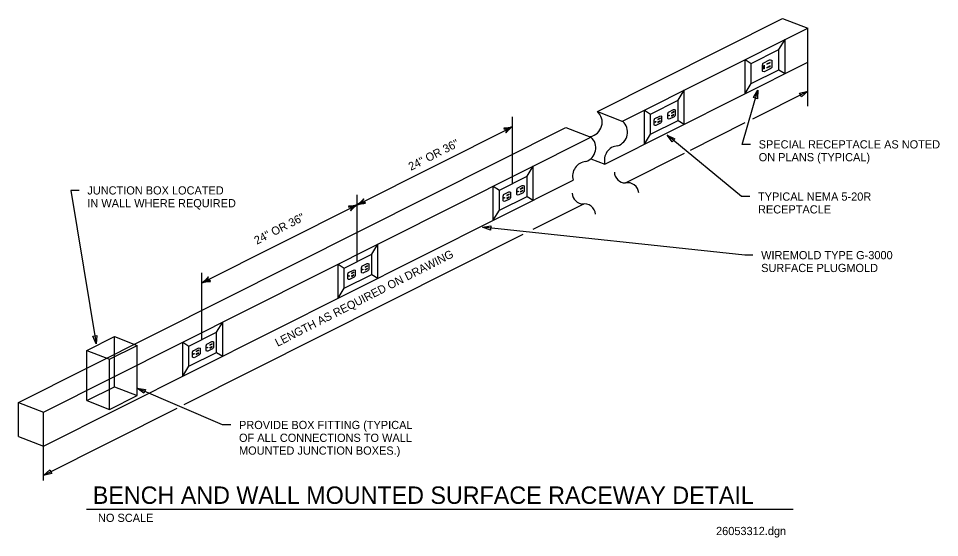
# Model space of a CAD drawing. Extents: x 10319.6 to 10394.6, y 10092.7 to 10134.9.
import ezdxf

# ---------------------------------------------------------------- set-up
doc = ezdxf.new("R2010")
doc.units = 0
for name, color, linetype in [('Level 3', 7, 'Continuous'), ('Level 52', 7, 'Continuous'), ('Level 61', 7, 'Continuous'), ('Level 62', 7, 'Continuous'), ('Level 63', 7, 'Continuous')]:
    doc.layers.add(name, color=color, linetype=linetype)

msp = doc.modelspace()

# ---------------------------------------------------------------- linework, layer by layer
at = {"layer": 'Level 52'}
msp.add_line((10325.156, 10095.034), (10382.655, 10095.034), dxfattribs=at)
at = {"layer": 'Level 61'}
for p, q in [((10325.175, 10107.94), (10327.428, 10109.071)), ((10327.428, 10104.996), (10327.428, 10109.071)), ((10327.428, 10109.071), (10329.27, 10108.359)), ((10327.017, 10107.227), (10329.27, 10108.359)), ((10329.27, 10104.283), (10329.27, 10108.359)), ((10325.175, 10107.94), (10327.017, 10107.227)), ((10325.175, 10103.864), (10325.175, 10107.94)), ((10327.017, 10103.152), (10327.017, 10107.227)), ((10325.175, 10103.864), (10327.428, 10104.996)), ((10327.428, 10104.996), (10329.27, 10104.283)), ((10325.175, 10103.864), (10327.017, 10103.152)), ((10327.017, 10103.152), (10329.27, 10104.283))]:
    msp.add_line(p, q, dxfattribs=at)
at = {"layer": 'Level 62'}
for p, q in [((10366.716, 10127.373), (10381.788, 10134.943)), ((10381.788, 10134.943), (10383.836, 10134.152)), ((10368.77, 10126.584), (10383.836, 10134.152)), ((10383.836, 10131.391), (10383.836, 10134.152)), ((10381.487, 10132.412), (10381.987, 10133.223)), ((10381.987, 10130.463), (10381.987, 10133.223)), ((10379.239, 10131.283), (10381.487, 10132.412)), ((10381.487, 10130.771), (10381.487, 10132.412)), ((10378.739, 10128.831), (10378.739, 10131.591)), ((10378.739, 10131.591), (10379.239, 10131.283)), ((10380.197, 10131.302), (10380.711, 10131.569)), ((10380.711, 10131.569), (10380.81, 10131.579)), ((10380.81, 10131.579), (10380.899, 10131.56)), ((10380.899, 10131.56), (10380.899, 10130.965)), ((10367.331, 10123.101), (10383.836, 10131.391)), ((10379.239, 10129.642), (10379.239, 10131.283)), ((10379.239, 10129.642), (10381.487, 10130.771)), ((10380.149, 10131.242), (10380.147, 10131.173)), ((10380.147, 10131.074), (10380.147, 10131.173)), ((10380.147, 10130.658), (10380.147, 10131.074)), ((10380.197, 10131.302), (10380.149, 10131.242)), ((10380.272, 10130.826), (10380.272, 10131.112)), ((10380.79, 10130.846), (10380.296, 10130.589)), ((10380.306, 10130.846), (10380.306, 10131.133)), ((10380.508, 10131.255), (10380.793, 10131.396)), ((10380.508, 10130.964), (10380.793, 10131.105)), ((10380.516, 10131.212), (10380.802, 10131.353)), ((10380.516, 10130.922), (10380.802, 10131.062)), ((10380.85, 10130.896), (10380.79, 10130.846)), ((10380.899, 10130.965), (10380.85, 10130.896)), ((10381.487, 10130.771), (10381.987, 10130.463)), ((10380.187, 10130.619), (10380.147, 10130.658)), ((10380.296, 10130.589), (10380.187, 10130.619)), ((10378.739, 10128.831), (10379.239, 10129.642)), ((10373.289, 10128.294), (10373.789, 10129.105)), ((10373.789, 10126.344), (10373.789, 10129.105)), ((10371.041, 10127.165), (10373.289, 10128.294)), ((10373.289, 10126.653), (10373.289, 10128.294)), ((10366.733, 10127.366), (10368.78, 10126.575)), ((10370.541, 10124.713), (10370.541, 10127.473)), ((10370.541, 10127.473), (10371.041, 10127.165)), ((10371.041, 10125.524), (10371.041, 10127.165)), ((10371.385, 10126.794), (10371.797, 10127.008)), ((10371.797, 10127.008), (10371.876, 10127.016)), ((10371.876, 10127.016), (10371.947, 10127)), ((10371.947, 10127), (10371.947, 10126.525)), ((10372.453, 10127.266), (10372.451, 10127.211)), ((10372.451, 10127.132), (10372.451, 10127.211)), ((10372.451, 10126.799), (10372.451, 10127.132)), ((10372.491, 10127.314), (10372.453, 10127.266)), ((10372.491, 10127.314), (10372.903, 10127.528)), ((10372.518, 10127.064), (10372.545, 10127.081)), ((10372.518, 10127.064), (10372.531, 10127.013)), ((10372.531, 10127.013), (10372.535, 10127.037)), ((10372.552, 10127.016), (10372.531, 10127.013)), ((10372.545, 10127.081), (10372.566, 10127.081)), ((10372.562, 10127.023), (10372.552, 10127.016)), ((10372.566, 10127.061), (10372.562, 10127.023)), ((10372.566, 10127.081), (10372.566, 10127.061)), ((10372.74, 10127.276), (10372.968, 10127.389)), ((10372.74, 10127.043), (10372.968, 10127.156)), ((10372.747, 10127.242), (10372.975, 10127.354)), ((10372.747, 10127.009), (10372.975, 10127.122)), ((10372.903, 10127.528), (10372.982, 10127.536)), ((10373.013, 10126.989), (10372.966, 10126.949)), ((10372.982, 10127.536), (10373.053, 10127.52)), ((10373.053, 10127.044), (10373.013, 10126.989)), ((10373.053, 10127.52), (10373.053, 10127.044)), ((10371.041, 10125.524), (10373.289, 10126.653)), ((10371.347, 10126.746), (10371.345, 10126.691)), ((10371.345, 10126.612), (10371.345, 10126.691)), ((10371.345, 10126.279), (10371.345, 10126.612)), ((10371.377, 10126.248), (10371.345, 10126.279)), ((10371.385, 10126.794), (10371.347, 10126.746)), ((10371.464, 10126.224), (10371.377, 10126.248)), ((10371.412, 10126.545), (10371.439, 10126.562)), ((10371.412, 10126.545), (10371.425, 10126.493)), ((10371.425, 10126.493), (10371.429, 10126.517)), ((10371.446, 10126.497), (10371.425, 10126.493)), ((10371.439, 10126.562), (10371.46, 10126.562)), ((10371.456, 10126.504), (10371.446, 10126.497)), ((10371.46, 10126.541), (10371.456, 10126.504)), ((10371.46, 10126.562), (10371.46, 10126.541)), ((10371.86, 10126.43), (10371.464, 10126.224)), ((10371.634, 10126.756), (10371.862, 10126.869)), ((10371.634, 10126.524), (10371.862, 10126.637)), ((10371.64, 10126.722), (10371.869, 10126.835)), ((10371.64, 10126.49), (10371.869, 10126.603)), ((10371.907, 10126.47), (10371.86, 10126.43)), ((10371.947, 10126.525), (10371.907, 10126.47)), ((10372.483, 10126.767), (10372.451, 10126.799)), ((10372.57, 10126.743), (10372.483, 10126.767)), ((10372.966, 10126.949), (10372.57, 10126.743)), ((10373.289, 10126.653), (10373.789, 10126.344)), ((10319.604, 10103.708), (10364.147, 10126.082)), ((10364.147, 10126.082), (10366.194, 10125.29)), ((10370.541, 10124.713), (10371.041, 10125.524)), ((10321.651, 10102.916), (10366.194, 10125.29)), ((10366.186, 10123.532), (10367.335, 10123.088)), ((10360.991, 10122.117), (10361.491, 10122.928)), ((10361.491, 10120.167), (10361.491, 10122.928)), ((10321.651, 10100.155), (10364.748, 10121.803)), ((10358.743, 10120.988), (10360.991, 10122.117)), ((10360.991, 10120.476), (10360.991, 10122.117)), ((10358.243, 10118.536), (10358.243, 10121.296)), ((10358.243, 10121.296), (10358.743, 10120.988)), ((10358.743, 10119.346), (10358.743, 10120.988)), ((10360.155, 10121.088), (10360.154, 10121.034)), ((10360.154, 10120.954), (10360.154, 10121.034)), ((10360.193, 10121.137), (10360.155, 10121.088)), ((10360.193, 10121.137), (10360.605, 10121.35)), ((10360.442, 10121.099), (10360.671, 10121.211)), ((10360.442, 10120.866), (10360.671, 10120.979)), ((10360.449, 10121.064), (10360.678, 10121.177)), ((10360.605, 10121.35), (10360.684, 10121.358)), ((10360.684, 10121.358), (10360.755, 10121.343)), ((10360.755, 10121.343), (10360.755, 10120.867)), ((10358.743, 10119.346), (10360.991, 10120.476)), ((10359.049, 10120.569), (10359.048, 10120.514)), ((10359.048, 10120.435), (10359.048, 10120.514)), ((10359.048, 10120.102), (10359.048, 10120.435)), ((10359.087, 10120.617), (10359.049, 10120.569)), ((10359.087, 10120.617), (10359.499, 10120.831)), ((10359.114, 10120.367), (10359.141, 10120.385)), ((10359.114, 10120.367), (10359.128, 10120.316)), ((10359.128, 10120.316), (10359.131, 10120.34)), ((10359.148, 10120.32), (10359.128, 10120.316)), ((10359.141, 10120.385), (10359.162, 10120.385)), ((10359.158, 10120.326), (10359.148, 10120.32)), ((10359.162, 10120.364), (10359.158, 10120.326)), ((10359.162, 10120.385), (10359.162, 10120.364)), ((10359.562, 10120.253), (10359.166, 10120.047)), ((10359.336, 10120.579), (10359.565, 10120.692)), ((10359.336, 10120.347), (10359.565, 10120.46)), ((10359.343, 10120.545), (10359.572, 10120.658)), ((10359.343, 10120.313), (10359.572, 10120.426)), ((10359.499, 10120.831), (10359.578, 10120.839)), ((10359.61, 10120.292), (10359.562, 10120.253)), ((10359.578, 10120.839), (10359.649, 10120.823)), ((10359.649, 10120.348), (10359.61, 10120.292)), ((10359.649, 10120.823), (10359.649, 10120.348)), ((10360.154, 10120.622), (10360.154, 10120.954)), ((10360.185, 10120.59), (10360.154, 10120.622)), ((10360.272, 10120.566), (10360.185, 10120.59)), ((10360.22, 10120.887), (10360.247, 10120.904)), ((10360.22, 10120.887), (10360.234, 10120.836)), ((10360.234, 10120.836), (10360.237, 10120.859)), ((10360.254, 10120.839), (10360.234, 10120.836)), ((10360.247, 10120.904), (10360.268, 10120.904)), ((10360.264, 10120.846), (10360.254, 10120.839)), ((10360.268, 10120.883), (10360.264, 10120.846)), ((10360.268, 10120.904), (10360.268, 10120.883)), ((10360.668, 10120.772), (10360.272, 10120.566)), ((10360.449, 10120.832), (10360.678, 10120.945)), ((10360.716, 10120.812), (10360.668, 10120.772)), ((10360.755, 10120.867), (10360.716, 10120.812)), ((10360.991, 10120.476), (10361.491, 10120.167)), ((10359.079, 10120.071), (10359.048, 10120.102)), ((10359.166, 10120.047), (10359.079, 10120.071)), ((10358.243, 10118.536), (10358.743, 10119.346)), ((10348.358, 10115.771), (10348.858, 10116.582)), ((10348.858, 10113.821), (10348.858, 10116.582)), ((10346.11, 10114.642), (10348.358, 10115.771)), ((10348.358, 10114.13), (10348.358, 10115.771)), ((10347.56, 10114.791), (10347.971, 10115.005)), ((10347.971, 10115.005), (10348.05, 10115.012)), ((10348.05, 10115.012), (10348.122, 10114.997)), ((10348.122, 10114.997), (10348.122, 10114.521)), ((10345.61, 10112.19), (10345.61, 10114.95)), ((10345.61, 10114.95), (10346.11, 10114.642)), ((10346.11, 10113), (10346.11, 10114.642)), ((10346.454, 10114.271), (10346.416, 10114.223)), ((10346.454, 10114.271), (10346.865, 10114.485)), ((10346.702, 10114.233), (10346.931, 10114.346)), ((10346.709, 10114.199), (10346.938, 10114.312)), ((10346.865, 10114.485), (10346.944, 10114.493)), ((10346.944, 10114.493), (10347.016, 10114.477)), ((10347.016, 10114.477), (10347.016, 10114.002)), ((10347.522, 10114.742), (10347.52, 10114.688)), ((10347.52, 10114.608), (10347.52, 10114.688)), ((10347.52, 10114.276), (10347.52, 10114.608)), ((10347.552, 10114.244), (10347.52, 10114.276)), ((10347.56, 10114.791), (10347.522, 10114.742)), ((10347.639, 10114.22), (10347.552, 10114.244)), ((10347.586, 10114.541), (10347.614, 10114.558)), ((10347.586, 10114.541), (10347.6, 10114.49)), ((10347.6, 10114.49), (10347.603, 10114.514)), ((10347.621, 10114.493), (10347.6, 10114.49)), ((10347.614, 10114.558), (10347.634, 10114.558)), ((10347.631, 10114.5), (10347.621, 10114.493)), ((10347.634, 10114.537), (10347.631, 10114.5)), ((10347.634, 10114.558), (10347.634, 10114.537)), ((10348.035, 10114.426), (10347.639, 10114.22)), ((10347.808, 10114.753), (10348.037, 10114.865)), ((10347.808, 10114.52), (10348.037, 10114.633)), ((10347.815, 10114.719), (10348.044, 10114.831)), ((10347.815, 10114.486), (10348.044, 10114.599)), ((10348.082, 10114.466), (10348.035, 10114.426)), ((10348.122, 10114.521), (10348.082, 10114.466)), ((10346.11, 10113), (10348.358, 10114.13)), ((10346.416, 10114.223), (10346.414, 10114.168)), ((10346.414, 10114.089), (10346.414, 10114.168)), ((10346.414, 10113.756), (10346.414, 10114.089)), ((10346.446, 10113.725), (10346.414, 10113.756)), ((10346.533, 10113.701), (10346.446, 10113.725)), ((10346.48, 10114.022), (10346.508, 10114.039)), ((10346.48, 10114.022), (10346.494, 10113.97)), ((10346.494, 10113.97), (10346.497, 10113.994)), ((10346.515, 10113.974), (10346.494, 10113.97)), ((10346.508, 10114.039), (10346.528, 10114.039)), ((10346.525, 10113.981), (10346.515, 10113.974)), ((10346.528, 10114.018), (10346.525, 10113.981)), ((10346.528, 10114.039), (10346.528, 10114.018)), ((10346.928, 10113.907), (10346.533, 10113.701)), ((10346.702, 10114.001), (10346.931, 10114.114)), ((10346.709, 10113.967), (10346.938, 10114.08)), ((10346.976, 10113.946), (10346.928, 10113.907)), ((10347.016, 10114.002), (10346.976, 10113.946)), ((10348.358, 10114.13), (10348.858, 10113.821)), ((10345.61, 10112.19), (10346.11, 10113)), ((10335.724, 10109.425), (10336.224, 10110.236)), ((10336.224, 10107.475), (10336.224, 10110.236)), ((10333.476, 10108.296), (10335.724, 10109.425)), ((10335.724, 10107.784), (10335.724, 10109.425)), ((10332.976, 10105.844), (10332.976, 10108.604)), ((10332.976, 10108.604), (10333.476, 10108.296)), ((10333.476, 10106.655), (10333.476, 10108.296)), ((10334.888, 10108.396), (10334.886, 10108.342)), ((10334.886, 10108.262), (10334.886, 10108.342)), ((10334.886, 10107.93), (10334.886, 10108.262)), ((10334.926, 10108.445), (10334.888, 10108.396)), ((10334.926, 10108.445), (10335.337, 10108.659)), ((10335.175, 10108.407), (10335.403, 10108.519)), ((10335.175, 10108.174), (10335.403, 10108.287)), ((10335.181, 10108.373), (10335.41, 10108.485)), ((10335.181, 10108.14), (10335.41, 10108.253)), ((10335.337, 10108.659), (10335.417, 10108.666)), ((10335.417, 10108.666), (10335.488, 10108.651)), ((10335.488, 10108.651), (10335.488, 10108.175)), ((10333.476, 10106.655), (10335.724, 10107.784)), ((10333.782, 10107.877), (10333.78, 10107.822)), ((10333.78, 10107.743), (10333.78, 10107.822)), ((10333.78, 10107.41), (10333.78, 10107.743)), ((10333.82, 10107.925), (10333.782, 10107.877)), ((10333.82, 10107.925), (10334.231, 10108.139)), ((10333.847, 10107.676), (10333.874, 10107.693)), ((10333.847, 10107.676), (10333.86, 10107.624)), ((10333.86, 10107.624), (10333.864, 10107.648)), ((10333.881, 10107.628), (10333.86, 10107.624)), ((10333.874, 10107.693), (10333.895, 10107.693)), ((10333.891, 10107.635), (10333.881, 10107.628)), ((10333.895, 10107.672), (10333.891, 10107.635)), ((10333.895, 10107.693), (10333.895, 10107.672)), ((10334.295, 10107.561), (10333.899, 10107.355)), ((10334.069, 10107.887), (10334.297, 10108)), ((10334.069, 10107.655), (10334.297, 10107.768)), ((10334.075, 10107.853), (10334.304, 10107.966)), ((10334.075, 10107.621), (10334.304, 10107.734)), ((10334.231, 10108.139), (10334.311, 10108.147)), ((10334.342, 10107.601), (10334.295, 10107.561)), ((10334.311, 10108.147), (10334.382, 10108.131)), ((10334.382, 10107.656), (10334.342, 10107.601)), ((10334.382, 10108.131), (10334.382, 10107.656)), ((10334.918, 10107.898), (10334.886, 10107.93)), ((10335.005, 10107.874), (10334.918, 10107.898)), ((10334.953, 10108.195), (10334.98, 10108.212)), ((10334.953, 10108.195), (10334.966, 10108.144)), ((10334.966, 10108.144), (10334.97, 10108.168)), ((10334.987, 10108.147), (10334.966, 10108.144)), ((10334.98, 10108.212), (10335.001, 10108.212)), ((10334.997, 10108.154), (10334.987, 10108.147)), ((10335.001, 10108.191), (10334.997, 10108.154)), ((10335.001, 10108.212), (10335.001, 10108.191)), ((10335.401, 10108.08), (10335.005, 10107.874)), ((10335.448, 10108.12), (10335.401, 10108.08)), ((10335.488, 10108.175), (10335.448, 10108.12)), ((10335.724, 10107.784), (10336.224, 10107.475)), ((10333.812, 10107.379), (10333.78, 10107.41)), ((10333.899, 10107.355), (10333.812, 10107.379)), ((10332.976, 10105.844), (10333.476, 10106.655)), ((10319.604, 10103.708), (10321.651, 10102.916)), ((10319.604, 10100.947), (10319.604, 10103.708)), ((10321.651, 10100.155), (10321.651, 10102.916)), ((10319.604, 10100.947), (10321.651, 10100.155))]:
    msp.add_line(p, q, dxfattribs=at)
for centre, start, end in [((10365.936, 10126.498), 279.62688, 48.27325), ((10368, 10125.699), 288.40754, 48.27325), ((10365.414, 10124.415), 288.40754, 48.27325), ((10368.46, 10123.418), 94.37858, 196.34468), ((10365.874, 10122.133), 94.37858, 196.34468)]:
    msp.add_arc(centre, 1.172, start, end, dxfattribs=at)
at = {"layer": 'Level 63'}
for p, q in [((10383.836, 10127.806), (10383.836, 10131.391)), ((10378.509, 10124.703), (10379.772, 10129.099)), ((10379.364, 10126.775), (10383.836, 10129.021)), ((10359.8, 10121.519), (10359.8, 10126.942)), ((10374.283, 10124.222), (10378.756, 10126.469)), ((10347.167, 10119.787), (10359.8, 10126.133)), ((10378.454, 10120.458), (10372.391, 10125.459)), ((10369.002, 10121.57), (10373.795, 10123.977)), ((10379.176, 10124.703), (10378.509, 10124.703)), ((10324.545, 10120.96), (10323.878, 10120.96)), ((10323.878, 10120.96), (10325.918, 10108.47)), ((10347.167, 10115.173), (10347.167, 10120.596)), ((10379.12, 10120.458), (10378.454, 10120.458)), ((10334.533, 10113.441), (10347.167, 10119.787)), ((10365.581, 10119.851), (10361.472, 10117.788)), ((10378.71, 10115.693), (10357.372, 10117.974)), ((10360.647, 10117.373), (10333.066, 10103.519)), ((10379.376, 10115.693), (10378.71, 10115.693)), ((10334.533, 10108.827), (10334.533, 10114.251)), ((10336.222, 10101.884), (10329.27, 10104.887)), ((10332.484, 10103.226), (10321.651, 10097.785)), ((10336.889, 10101.884), (10336.222, 10101.884)), ((10321.651, 10097.357), (10321.651, 10100.155))]:
    msp.add_line(p, q, dxfattribs=at)
for points in [[(10379.428, 10128.504), (10379.772, 10129.099), (10379.748, 10128.412)], [(10383.166, 10128.871), (10383.836, 10129.021), (10383.315, 10128.573)], [(10372.8, 10124.906), (10372.391, 10125.459), (10373.012, 10125.163)], [(10358.017, 10117.738), (10357.372, 10117.974), (10358.053, 10118.069)], [(10325.975, 10109.155), (10325.918, 10108.47), (10325.646, 10109.101)], [(10329.816, 10104.47), (10329.27, 10104.887), (10329.948, 10104.776)], [(10322.322, 10097.936), (10321.651, 10097.785), (10322.172, 10098.234)]]:
    msp.add_lwpolyline(points, close=True, dxfattribs=at)
for points in [[(10359.8, 10126.133), (10359.743, 10126.116), (10359.687, 10126.098), (10359.614, 10126.074), (10359.535, 10126.058), (10359.467, 10126.044), (10359.408, 10126.032), (10359.356, 10126.028), (10359.3, 10126.022), (10359.248, 10126.017), (10359.194, 10126.012), (10359.145, 10126.011), (10359.106, 10126.011), (10359.136, 10125.951), (10359.182, 10125.956), (10359.226, 10125.961), (10359.272, 10125.97), (10359.318, 10125.978), (10359.373, 10125.989), (10359.418, 10125.997), (10359.476, 10126.014), (10359.526, 10126.029), (10359.582, 10126.046), (10359.634, 10126.064), (10359.679, 10126.082), (10359.716, 10126.098), (10359.754, 10126.113), (10359.8, 10126.133), (10359.746, 10126.101), (10359.693, 10126.069), (10359.623, 10126.027), (10359.563, 10125.982), (10359.518, 10125.949), (10359.471, 10125.914), (10359.43, 10125.877), (10359.377, 10125.829), (10359.339, 10125.794), (10359.301, 10125.756), (10359.258, 10125.709), (10359.288, 10125.649), (10359.319, 10125.689), (10359.363, 10125.745), (10359.399, 10125.783), (10359.445, 10125.834), (10359.491, 10125.884), (10359.533, 10125.921), (10359.585, 10125.968), (10359.622, 10126.002), (10359.666, 10126.035), (10359.71, 10126.068), (10359.755, 10126.1), (10359.8, 10126.133)], [(10347.167, 10119.787), (10347.224, 10119.805), (10347.28, 10119.823), (10347.353, 10119.846), (10347.432, 10119.862), (10347.5, 10119.876), (10347.559, 10119.888), (10347.61, 10119.893), (10347.667, 10119.898), (10347.719, 10119.904), (10347.773, 10119.908), (10347.822, 10119.909), (10347.86, 10119.91), (10347.83, 10119.969), (10347.785, 10119.964), (10347.74, 10119.959), (10347.694, 10119.95), (10347.649, 10119.942), (10347.593, 10119.931), (10347.549, 10119.923), (10347.491, 10119.906), (10347.441, 10119.891), (10347.385, 10119.874), (10347.333, 10119.856), (10347.288, 10119.838), (10347.251, 10119.823), (10347.213, 10119.807), (10347.167, 10119.787), (10347.221, 10119.819), (10347.274, 10119.851), (10347.344, 10119.893), (10347.404, 10119.938), (10347.449, 10119.971), (10347.495, 10120.006), (10347.537, 10120.043), (10347.59, 10120.092), (10347.627, 10120.126), (10347.665, 10120.164), (10347.709, 10120.211), (10347.679, 10120.271), (10347.648, 10120.232), (10347.604, 10120.176), (10347.568, 10120.138), (10347.522, 10120.087), (10347.476, 10120.036), (10347.434, 10119.999), (10347.382, 10119.953), (10347.345, 10119.918), (10347.301, 10119.885), (10347.257, 10119.853), (10347.212, 10119.82), (10347.167, 10119.787)], [(10347.167, 10119.787), (10347.224, 10119.805), (10347.28, 10119.823), (10347.353, 10119.846), (10347.432, 10119.862), (10347.5, 10119.876), (10347.559, 10119.888), (10347.61, 10119.893), (10347.667, 10119.898), (10347.719, 10119.904), (10347.773, 10119.908), (10347.822, 10119.909), (10347.86, 10119.91), (10347.83, 10119.969), (10347.785, 10119.964), (10347.74, 10119.959), (10347.694, 10119.95), (10347.649, 10119.942), (10347.593, 10119.931), (10347.549, 10119.923), (10347.491, 10119.906), (10347.441, 10119.891), (10347.385, 10119.874), (10347.333, 10119.856), (10347.288, 10119.838), (10347.251, 10119.823), (10347.213, 10119.807), (10347.167, 10119.787), (10347.221, 10119.819), (10347.274, 10119.851), (10347.344, 10119.893), (10347.404, 10119.938), (10347.449, 10119.971), (10347.495, 10120.006), (10347.537, 10120.043), (10347.59, 10120.092), (10347.627, 10120.126), (10347.665, 10120.164), (10347.709, 10120.211), (10347.679, 10120.271), (10347.648, 10120.232), (10347.604, 10120.176), (10347.568, 10120.138), (10347.522, 10120.087), (10347.476, 10120.036), (10347.434, 10119.999), (10347.382, 10119.953), (10347.345, 10119.918), (10347.301, 10119.885), (10347.257, 10119.853), (10347.212, 10119.82), (10347.167, 10119.787)], [(10347.167, 10119.787), (10347.109, 10119.77), (10347.053, 10119.752), (10346.98, 10119.728), (10346.901, 10119.712), (10346.833, 10119.698), (10346.774, 10119.686), (10346.723, 10119.682), (10346.666, 10119.676), (10346.614, 10119.671), (10346.56, 10119.666), (10346.512, 10119.665), (10346.473, 10119.665), (10346.503, 10119.605), (10346.548, 10119.61), (10346.593, 10119.615), (10346.639, 10119.624), (10346.684, 10119.632), (10346.74, 10119.643), (10346.784, 10119.651), (10346.843, 10119.668), (10346.892, 10119.683), (10346.948, 10119.7), (10347, 10119.718), (10347.045, 10119.736), (10347.083, 10119.752), (10347.121, 10119.767), (10347.167, 10119.787), (10347.112, 10119.755), (10347.059, 10119.723), (10346.989, 10119.681), (10346.929, 10119.636), (10346.884, 10119.603), (10346.838, 10119.568), (10346.796, 10119.532), (10346.743, 10119.483), (10346.706, 10119.448), (10346.668, 10119.41), (10346.624, 10119.363), (10346.654, 10119.303), (10346.685, 10119.343), (10346.729, 10119.399), (10346.765, 10119.437), (10346.811, 10119.488), (10346.858, 10119.538), (10346.899, 10119.576), (10346.951, 10119.622), (10346.988, 10119.656), (10347.032, 10119.689), (10347.076, 10119.722), (10347.121, 10119.754), (10347.167, 10119.787)], [(10334.533, 10113.441), (10334.59, 10113.459), (10334.646, 10113.477), (10334.719, 10113.5), (10334.798, 10113.516), (10334.866, 10113.53), (10334.925, 10113.542), (10334.977, 10113.547), (10335.033, 10113.553), (10335.085, 10113.558), (10335.139, 10113.562), (10335.188, 10113.563), (10335.227, 10113.564), (10335.197, 10113.624), (10335.151, 10113.619), (10335.107, 10113.613), (10335.061, 10113.604), (10335.016, 10113.596), (10334.96, 10113.585), (10334.915, 10113.577), (10334.857, 10113.56), (10334.807, 10113.545), (10334.751, 10113.528), (10334.7, 10113.51), (10334.654, 10113.492), (10334.617, 10113.477), (10334.579, 10113.461), (10334.533, 10113.441), (10334.587, 10113.473), (10334.641, 10113.505), (10334.71, 10113.547), (10334.771, 10113.592), (10334.815, 10113.625), (10334.862, 10113.66), (10334.904, 10113.697), (10334.956, 10113.746), (10334.994, 10113.78), (10335.032, 10113.818), (10335.075, 10113.865), (10335.045, 10113.926), (10335.015, 10113.886), (10334.97, 10113.83), (10334.934, 10113.792), (10334.888, 10113.741), (10334.842, 10113.69), (10334.8, 10113.653), (10334.749, 10113.607), (10334.711, 10113.572), (10334.667, 10113.539), (10334.623, 10113.507), (10334.578, 10113.474), (10334.533, 10113.441)], [(10334.533, 10113.441), (10334.59, 10113.459), (10334.646, 10113.477), (10334.719, 10113.5), (10334.798, 10113.516), (10334.866, 10113.53), (10334.925, 10113.542), (10334.977, 10113.547), (10335.033, 10113.553), (10335.085, 10113.558), (10335.139, 10113.562), (10335.188, 10113.563), (10335.227, 10113.564), (10335.197, 10113.624), (10335.151, 10113.619), (10335.107, 10113.613), (10335.061, 10113.604), (10335.016, 10113.596), (10334.96, 10113.585), (10334.915, 10113.577), (10334.857, 10113.56), (10334.807, 10113.545), (10334.751, 10113.528), (10334.7, 10113.51), (10334.654, 10113.492), (10334.617, 10113.477), (10334.579, 10113.461), (10334.533, 10113.441), (10334.587, 10113.473), (10334.641, 10113.505), (10334.71, 10113.547), (10334.771, 10113.592), (10334.815, 10113.625), (10334.862, 10113.66), (10334.904, 10113.697), (10334.956, 10113.746), (10334.994, 10113.78), (10335.032, 10113.818), (10335.075, 10113.865), (10335.045, 10113.926), (10335.015, 10113.886), (10334.97, 10113.83), (10334.934, 10113.792), (10334.888, 10113.741), (10334.842, 10113.69), (10334.8, 10113.653), (10334.749, 10113.607), (10334.711, 10113.572), (10334.667, 10113.539), (10334.623, 10113.507), (10334.578, 10113.474), (10334.533, 10113.441)]]:
    msp.add_lwpolyline(points, dxfattribs=at)
for centre, start, end in [((10369.002, 10122.476), 181.63821, 270), ((10369.178, 10120.681), 5.19991, 101.18169), ((10365.581, 10120.757), 181.63821, 270), ((10365.663, 10118.949), 5.19991, 101.18169)]:
    msp.add_arc(centre, 0.906, start, end, dxfattribs=at)

# ---------------------------------------------------------------- texts
at = {"layer": 'Level 3'}
msp.add_text('26053312.dgn', height=0.66667, dxfattribs=at).set_placement((10376.375, 10092.928))
at = {"layer": 'Level 52'}
for s, height, p in [('BENCH AND WALL MOUNTED SURFACE RACEWAY DETAIL', 1.41667, (10325.659, 10095.467)), ('NO SCALE', 0.6667, (10326.081, 10093.999))]:
    msp.add_text(s, height=height, dxfattribs=at).set_placement(p)
at = {"layer": 'Level 63'}
for s, height, p in [('24" OR 36"', 0.6667, (10351.547, 10122.545)), ('24" OR 36"', 0.6667, (10338.997, 10116.535)), ('LENGTH AS REQUIRED ON DRAWING', 0.66667, (10340.694, 10108.234))]:
    msp.add_text(s, height=height, rotation=27, dxfattribs=at).set_placement(p)
for s, p in [('SPECIAL RECEPTACLE AS NOTED', (10379.842, 10124.37)), ('ON PLANS (TYPICAL)         ', (10379.842, 10123.328)), ('JUNCTION BOX LOCATED ', (10325.212, 10120.627)), ('IN WALL WHERE REQUIRED', (10325.212, 10119.585)), ('TYPICAL NEMA 5-20R', (10379.787, 10120.124)), ('RECEPTACLE       ', (10379.787, 10119.083)), ('WIREMOLD TYPE G-3000', (10380.043, 10115.36)), ('SURFACE PLUGMOLD   ', (10380.043, 10114.318)), ('PROVIDE BOX FITTING (TYPICAL', (10337.555, 10101.55)), ('OF ALL CONNECTIONS TO WALL', (10337.555, 10100.509)), ('MOUNTED JUNCTION BOXES.)   ', (10337.555, 10099.467))]:
    msp.add_text(s, height=0.66667, dxfattribs=at).set_placement(p)

doc.saveas('drawing.dxf')
